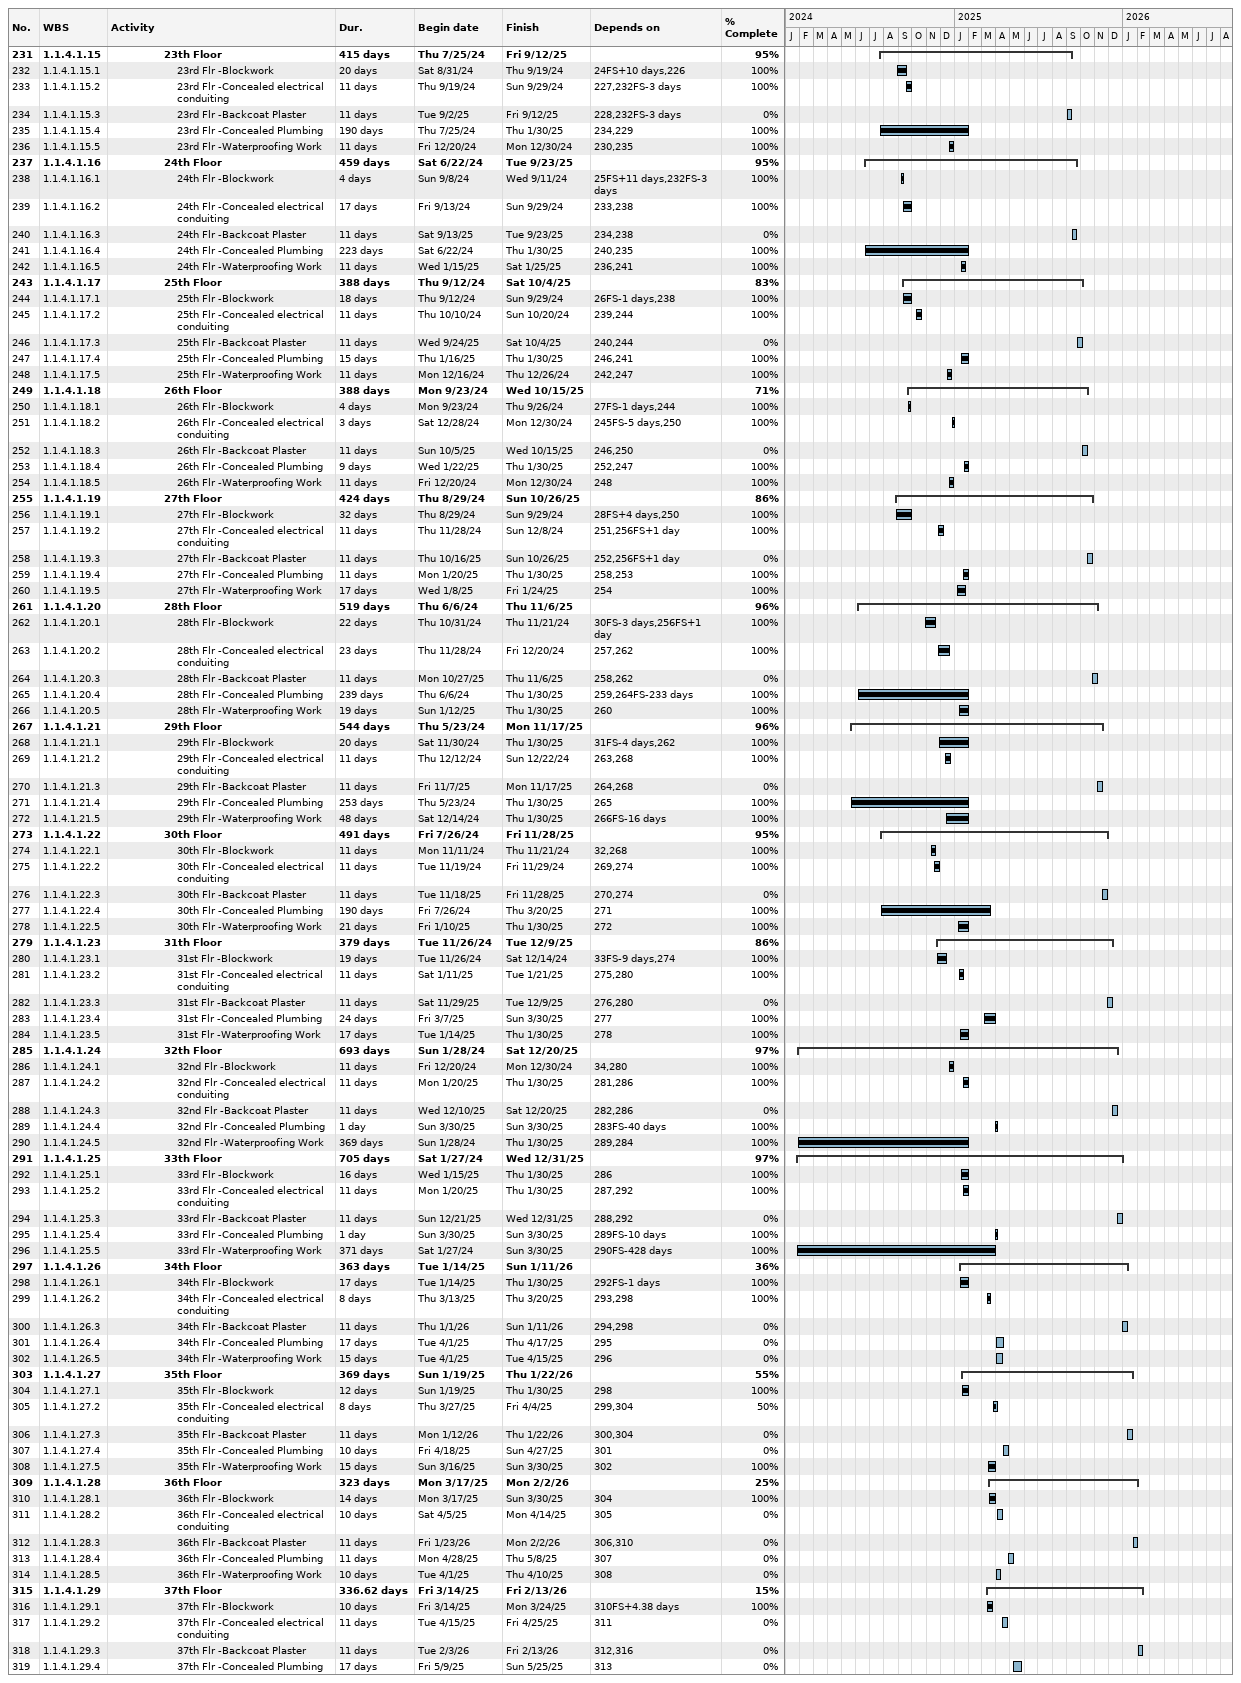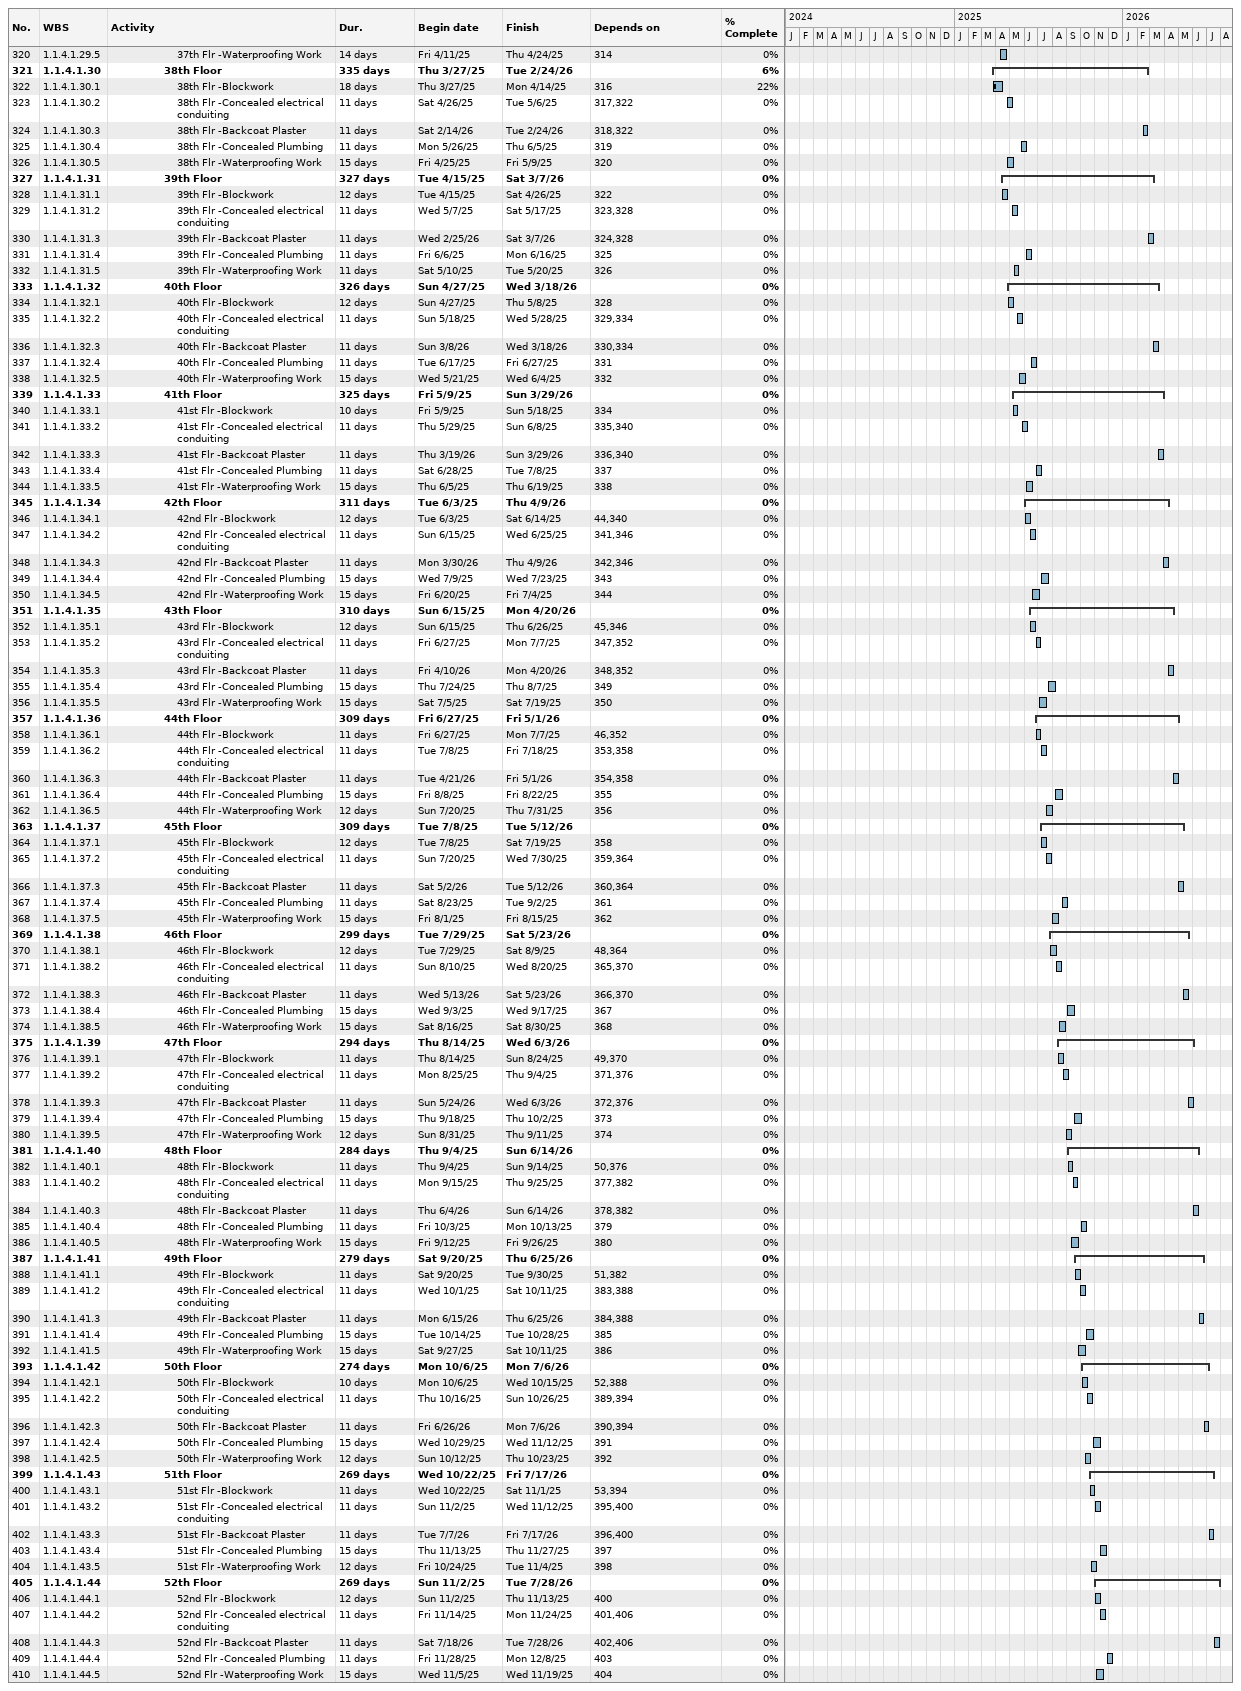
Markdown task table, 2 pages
| ID | WBS | Task | Duration | Start | Finish | Predecessors | % complete |
|---|---|---|---|---|---|---|---|
| 231 | 1.1.4.1.15 | **23th Floor** | 415d | 2024-07-25 | 2025-09-12 |  | 95 |
| 232 | 1.1.4.1.15.1 | 23rd Flr -Blockwork | 20d | 2024-08-31 | 2024-09-19 | 24FS+10d, 226 | 100 |
| 233 | 1.1.4.1.15.2 | 23rd Flr -Concealed electrical conduiting | 11d | 2024-09-19 | 2024-09-29 | 227, 232FS-3d | 100 |
| 234 | 1.1.4.1.15.3 | 23rd Flr -Backcoat Plaster | 11d | 2025-09-02 | 2025-09-12 | 228, 232FS-3d | 0 |
| 235 | 1.1.4.1.15.4 | 23rd Flr -Concealed Plumbing | 190d | 2024-07-25 | 2025-01-30 | 234, 229 | 100 |
| 236 | 1.1.4.1.15.5 | 23rd Flr -Waterproofing Work | 11d | 2024-12-20 | 2024-12-30 | 230, 235 | 100 |
| 237 | 1.1.4.1.16 | **24th Floor** | 459d | 2024-06-22 | 2025-09-23 |  | 95 |
| 238 | 1.1.4.1.16.1 | 24th Flr -Blockwork | 4d | 2024-09-08 | 2024-09-11 | 25FS+11d, 232FS-3d | 100 |
| 239 | 1.1.4.1.16.2 | 24th Flr -Concealed electrical conduiting | 17d | 2024-09-13 | 2024-09-29 | 233, 238 | 100 |
| 240 | 1.1.4.1.16.3 | 24th Flr -Backcoat Plaster | 11d | 2025-09-13 | 2025-09-23 | 234, 238 | 0 |
| 241 | 1.1.4.1.16.4 | 24th Flr -Concealed Plumbing | 223d | 2024-06-22 | 2025-01-30 | 240, 235 | 100 |
| 242 | 1.1.4.1.16.5 | 24th Flr -Waterproofing Work | 11d | 2025-01-15 | 2025-01-25 | 236, 241 | 100 |
| 243 | 1.1.4.1.17 | **25th Floor** | 388d | 2024-09-12 | 2025-10-04 |  | 83 |
| 244 | 1.1.4.1.17.1 | 25th Flr -Blockwork | 18d | 2024-09-12 | 2024-09-29 | 26FS-1d, 238 | 100 |
| 245 | 1.1.4.1.17.2 | 25th Flr -Concealed electrical conduiting | 11d | 2024-10-10 | 2024-10-20 | 239, 244 | 100 |
| 246 | 1.1.4.1.17.3 | 25th Flr -Backcoat Plaster | 11d | 2025-09-24 | 2025-10-04 | 240, 244 | 0 |
| 247 | 1.1.4.1.17.4 | 25th Flr -Concealed Plumbing | 15d | 2025-01-16 | 2025-01-30 | 246, 241 | 100 |
| 248 | 1.1.4.1.17.5 | 25th Flr -Waterproofing Work | 11d | 2024-12-16 | 2024-12-26 | 242, 247 | 100 |
| 249 | 1.1.4.1.18 | **26th Floor** | 388d | 2024-09-23 | 2025-10-15 |  | 71 |
| 250 | 1.1.4.1.18.1 | 26th Flr -Blockwork | 4d | 2024-09-23 | 2024-09-26 | 27FS-1d, 244 | 100 |
| 251 | 1.1.4.1.18.2 | 26th Flr -Concealed electrical conduiting | 3d | 2024-12-28 | 2024-12-30 | 245FS-5d, 250 | 100 |
| 252 | 1.1.4.1.18.3 | 26th Flr -Backcoat Plaster | 11d | 2025-10-05 | 2025-10-15 | 246, 250 | 0 |
| 253 | 1.1.4.1.18.4 | 26th Flr -Concealed Plumbing | 9d | 2025-01-22 | 2025-01-30 | 252, 247 | 100 |
| 254 | 1.1.4.1.18.5 | 26th Flr -Waterproofing Work | 11d | 2024-12-20 | 2024-12-30 | 248 | 100 |
| 255 | 1.1.4.1.19 | **27th Floor** | 424d | 2024-08-29 | 2025-10-26 |  | 86 |
| 256 | 1.1.4.1.19.1 | 27th Flr -Blockwork | 32d | 2024-08-29 | 2024-09-29 | 28FS+4d, 250 | 100 |
| 257 | 1.1.4.1.19.2 | 27th Flr -Concealed electrical conduiting | 11d | 2024-11-28 | 2024-12-08 | 251, 256FS+1d | 100 |
| 258 | 1.1.4.1.19.3 | 27th Flr -Backcoat Plaster | 11d | 2025-10-16 | 2025-10-26 | 252, 256FS+1d | 0 |
| 259 | 1.1.4.1.19.4 | 27th Flr -Concealed Plumbing | 11d | 2025-01-20 | 2025-01-30 | 258, 253 | 100 |
| 260 | 1.1.4.1.19.5 | 27th Flr -Waterproofing Work | 17d | 2025-01-08 | 2025-01-24 | 254 | 100 |
| 261 | 1.1.4.1.20 | **28th Floor** | 519d | 2024-06-06 | 2025-11-06 |  | 96 |
| 262 | 1.1.4.1.20.1 | 28th Flr -Blockwork | 22d | 2024-10-31 | 2024-11-21 | 30FS-3d, 256FS+1d | 100 |
| 263 | 1.1.4.1.20.2 | 28th Flr -Concealed electrical conduiting | 23d | 2024-11-28 | 2024-12-20 | 257, 262 | 100 |
| 264 | 1.1.4.1.20.3 | 28th Flr -Backcoat Plaster | 11d | 2025-10-27 | 2025-11-06 | 258, 262 | 0 |
| 265 | 1.1.4.1.20.4 | 28th Flr -Concealed Plumbing | 239d | 2024-06-06 | 2025-01-30 | 259, 264FS-233d | 100 |
| 266 | 1.1.4.1.20.5 | 28th Flr -Waterproofing Work | 19d | 2025-01-12 | 2025-01-30 | 260 | 100 |
| 267 | 1.1.4.1.21 | **29th Floor** | 544d | 2024-05-23 | 2025-11-17 |  | 96 |
| 268 | 1.1.4.1.21.1 | 29th Flr -Blockwork | 20d | 2024-11-30 | 2025-01-30 | 31FS-4d, 262 | 100 |
| 269 | 1.1.4.1.21.2 | 29th Flr -Concealed electrical conduiting | 11d | 2024-12-12 | 2024-12-22 | 263, 268 | 100 |
| 270 | 1.1.4.1.21.3 | 29th Flr -Backcoat Plaster | 11d | 2025-11-07 | 2025-11-17 | 264, 268 | 0 |
| 271 | 1.1.4.1.21.4 | 29th Flr -Concealed Plumbing | 253d | 2024-05-23 | 2025-01-30 | 265 | 100 |
| 272 | 1.1.4.1.21.5 | 29th Flr -Waterproofing Work | 48d | 2024-12-14 | 2025-01-30 | 266FS-16d | 100 |
| 273 | 1.1.4.1.22 | **30th Floor** | 491d | 2024-07-26 | 2025-11-28 |  | 95 |
| 274 | 1.1.4.1.22.1 | 30th Flr -Blockwork | 11d | 2024-11-11 | 2024-11-21 | 32, 268 | 100 |
| 275 | 1.1.4.1.22.2 | 30th Flr -Concealed electrical conduiting | 11d | 2024-11-19 | 2024-11-29 | 269, 274 | 100 |
| 276 | 1.1.4.1.22.3 | 30th Flr -Backcoat Plaster | 11d | 2025-11-18 | 2025-11-28 | 270, 274 | 0 |
| 277 | 1.1.4.1.22.4 | 30th Flr -Concealed Plumbing | 190d | 2024-07-26 | 2025-03-20 | 271 | 100 |
| 278 | 1.1.4.1.22.5 | 30th Flr -Waterproofing Work | 21d | 2025-01-10 | 2025-01-30 | 272 | 100 |
| 279 | 1.1.4.1.23 | **31th Floor** | 379d | 2024-11-26 | 2025-12-09 |  | 86 |
| 280 | 1.1.4.1.23.1 | 31st Flr -Blockwork | 19d | 2024-11-26 | 2024-12-14 | 33FS-9d, 274 | 100 |
| 281 | 1.1.4.1.23.2 | 31st Flr -Concealed electrical conduiting | 11d | 2025-01-11 | 2025-01-21 | 275, 280 | 100 |
| 282 | 1.1.4.1.23.3 | 31st Flr -Backcoat Plaster | 11d | 2025-11-29 | 2025-12-09 | 276, 280 | 0 |
| 283 | 1.1.4.1.23.4 | 31st Flr -Concealed Plumbing | 24d | 2025-03-07 | 2025-03-30 | 277 | 100 |
| 284 | 1.1.4.1.23.5 | 31st Flr -Waterproofing Work | 17d | 2025-01-14 | 2025-01-30 | 278 | 100 |
| 285 | 1.1.4.1.24 | **32th Floor** | 693d | 2024-01-28 | 2025-12-20 |  | 97 |
| 286 | 1.1.4.1.24.1 | 32nd Flr -Blockwork | 11d | 2024-12-20 | 2024-12-30 | 34, 280 | 100 |
| 287 | 1.1.4.1.24.2 | 32nd Flr -Concealed electrical conduiting | 11d | 2025-01-20 | 2025-01-30 | 281, 286 | 100 |
| 288 | 1.1.4.1.24.3 | 32nd Flr -Backcoat Plaster | 11d | 2025-12-10 | 2025-12-20 | 282, 286 | 0 |
| 289 | 1.1.4.1.24.4 | 32nd Flr -Concealed Plumbing | 1d | 2025-03-30 | 2025-03-30 | 283FS-40d | 100 |
| 290 | 1.1.4.1.24.5 | 32nd Flr -Waterproofing Work | 369d | 2024-01-28 | 2025-01-30 | 289, 284 | 100 |
| 291 | 1.1.4.1.25 | **33th Floor** | 705d | 2024-01-27 | 2025-12-31 |  | 97 |
| 292 | 1.1.4.1.25.1 | 33rd Flr -Blockwork | 16d | 2025-01-15 | 2025-01-30 | 286 | 100 |
| 293 | 1.1.4.1.25.2 | 33rd Flr -Concealed electrical conduiting | 11d | 2025-01-20 | 2025-01-30 | 287, 292 | 100 |
| 294 | 1.1.4.1.25.3 | 33rd Flr -Backcoat Plaster | 11d | 2025-12-21 | 2025-12-31 | 288, 292 | 0 |
| 295 | 1.1.4.1.25.4 | 33rd Flr -Concealed Plumbing | 1d | 2025-03-30 | 2025-03-30 | 289FS-10d | 100 |
| 296 | 1.1.4.1.25.5 | 33rd Flr -Waterproofing Work | 371d | 2024-01-27 | 2025-03-30 | 290FS-428d | 100 |
| 297 | 1.1.4.1.26 | **34th Floor** | 363d | 2025-01-14 | 2026-01-11 |  | 36 |
| 298 | 1.1.4.1.26.1 | 34th Flr -Blockwork | 17d | 2025-01-14 | 2025-01-30 | 292FS-1d | 100 |
| 299 | 1.1.4.1.26.2 | 34th Flr -Concealed electrical conduiting | 8d | 2025-03-13 | 2025-03-20 | 293, 298 | 100 |
| 300 | 1.1.4.1.26.3 | 34th Flr -Backcoat Plaster | 11d | 2026-01-01 | 2026-01-11 | 294, 298 | 0 |
| 301 | 1.1.4.1.26.4 | 34th Flr -Concealed Plumbing | 17d | 2025-04-01 | 2025-04-17 | 295 | 0 |
| 302 | 1.1.4.1.26.5 | 34th Flr -Waterproofing Work | 15d | 2025-04-01 | 2025-04-15 | 296 | 0 |
| 303 | 1.1.4.1.27 | **35th Floor** | 369d | 2025-01-19 | 2026-01-22 |  | 55 |
| 304 | 1.1.4.1.27.1 | 35th Flr -Blockwork | 12d | 2025-01-19 | 2025-01-30 | 298 | 100 |
| 305 | 1.1.4.1.27.2 | 35th Flr -Concealed electrical conduiting | 8d | 2025-03-27 | 2025-04-04 | 299, 304 | 50 |
| 306 | 1.1.4.1.27.3 | 35th Flr -Backcoat Plaster | 11d | 2026-01-12 | 2026-01-22 | 300, 304 | 0 |
| 307 | 1.1.4.1.27.4 | 35th Flr -Concealed Plumbing | 10d | 2025-04-18 | 2025-04-27 | 301 | 0 |
| 308 | 1.1.4.1.27.5 | 35th Flr -Waterproofing Work | 15d | 2025-03-16 | 2025-03-30 | 302 | 100 |
| 309 | 1.1.4.1.28 | **36th Floor** | 323d | 2025-03-17 | 2026-02-02 |  | 25 |
| 310 | 1.1.4.1.28.1 | 36th Flr -Blockwork | 14d | 2025-03-17 | 2025-03-30 | 304 | 100 |
| 311 | 1.1.4.1.28.2 | 36th Flr -Concealed electrical conduiting | 10d | 2025-04-05 | 2025-04-14 | 305 | 0 |
| 312 | 1.1.4.1.28.3 | 36th Flr -Backcoat Plaster | 11d | 2026-01-23 | 2026-02-02 | 306, 310 | 0 |
| 313 | 1.1.4.1.28.4 | 36th Flr -Concealed Plumbing | 11d | 2025-04-28 | 2025-05-08 | 307 | 0 |
| 314 | 1.1.4.1.28.5 | 36th Flr -Waterproofing Work | 10d | 2025-04-01 | 2025-04-10 | 308 | 0 |
| 315 | 1.1.4.1.29 | **37th Floor** | 336.62d | 2025-03-14 | 2026-02-13 |  | 15 |
| 316 | 1.1.4.1.29.1 | 37th Flr -Blockwork | 10d | 2025-03-14 | 2025-03-24 | 310FS+4.38d | 100 |
| 317 | 1.1.4.1.29.2 | 37th Flr -Concealed electrical conduiting | 11d | 2025-04-15 | 2025-04-25 | 311 | 0 |
| 318 | 1.1.4.1.29.3 | 37th Flr -Backcoat Plaster | 11d | 2026-02-03 | 2026-02-13 | 312, 316 | 0 |
| 319 | 1.1.4.1.29.4 | 37th Flr -Concealed Plumbing | 17d | 2025-05-09 | 2025-05-25 | 313 | 0 |
| 320 | 1.1.4.1.29.5 | 37th Flr -Waterproofing Work | 14d | 2025-04-11 | 2025-04-24 | 314 | 0 |
| 321 | 1.1.4.1.30 | **38th Floor** | 335d | 2025-03-27 | 2026-02-24 |  | 6 |
| 322 | 1.1.4.1.30.1 | 38th Flr -Blockwork | 18d | 2025-03-27 | 2025-04-14 | 316 | 22 |
| 323 | 1.1.4.1.30.2 | 38th Flr -Concealed electrical conduiting | 11d | 2025-04-26 | 2025-05-06 | 317, 322 | 0 |
| 324 | 1.1.4.1.30.3 | 38th Flr -Backcoat Plaster | 11d | 2026-02-14 | 2026-02-24 | 318, 322 | 0 |
| 325 | 1.1.4.1.30.4 | 38th Flr -Concealed Plumbing | 11d | 2025-05-26 | 2025-06-05 | 319 | 0 |
| 326 | 1.1.4.1.30.5 | 38th Flr -Waterproofing Work | 15d | 2025-04-25 | 2025-05-09 | 320 | 0 |
| 327 | 1.1.4.1.31 | **39th Floor** | 327d | 2025-04-15 | 2026-03-07 |  | 0 |
| 328 | 1.1.4.1.31.1 | 39th Flr -Blockwork | 12d | 2025-04-15 | 2025-04-26 | 322 | 0 |
| 329 | 1.1.4.1.31.2 | 39th Flr -Concealed electrical conduiting | 11d | 2025-05-07 | 2025-05-17 | 323, 328 | 0 |
| 330 | 1.1.4.1.31.3 | 39th Flr -Backcoat Plaster | 11d | 2026-02-25 | 2026-03-07 | 324, 328 | 0 |
| 331 | 1.1.4.1.31.4 | 39th Flr -Concealed Plumbing | 11d | 2025-06-06 | 2025-06-16 | 325 | 0 |
| 332 | 1.1.4.1.31.5 | 39th Flr -Waterproofing Work | 11d | 2025-05-10 | 2025-05-20 | 326 | 0 |
| 333 | 1.1.4.1.32 | **40th Floor** | 326d | 2025-04-27 | 2026-03-18 |  | 0 |
| 334 | 1.1.4.1.32.1 | 40th Flr -Blockwork | 12d | 2025-04-27 | 2025-05-08 | 328 | 0 |
| 335 | 1.1.4.1.32.2 | 40th Flr -Concealed electrical conduiting | 11d | 2025-05-18 | 2025-05-28 | 329, 334 | 0 |
| 336 | 1.1.4.1.32.3 | 40th Flr -Backcoat Plaster | 11d | 2026-03-08 | 2026-03-18 | 330, 334 | 0 |
| 337 | 1.1.4.1.32.4 | 40th Flr -Concealed Plumbing | 11d | 2025-06-17 | 2025-06-27 | 331 | 0 |
| 338 | 1.1.4.1.32.5 | 40th Flr -Waterproofing Work | 15d | 2025-05-21 | 2025-06-04 | 332 | 0 |
| 339 | 1.1.4.1.33 | **41th Floor** | 325d | 2025-05-09 | 2026-03-29 |  | 0 |
| 340 | 1.1.4.1.33.1 | 41st Flr -Blockwork | 10d | 2025-05-09 | 2025-05-18 | 334 | 0 |
| 341 | 1.1.4.1.33.2 | 41st Flr -Concealed electrical conduiting | 11d | 2025-05-29 | 2025-06-08 | 335, 340 | 0 |
| 342 | 1.1.4.1.33.3 | 41st Flr -Backcoat Plaster | 11d | 2026-03-19 | 2026-03-29 | 336, 340 | 0 |
| 343 | 1.1.4.1.33.4 | 41st Flr -Concealed Plumbing | 11d | 2025-06-28 | 2025-07-08 | 337 | 0 |
| 344 | 1.1.4.1.33.5 | 41st Flr -Waterproofing Work | 15d | 2025-06-05 | 2025-06-19 | 338 | 0 |
| 345 | 1.1.4.1.34 | **42th Floor** | 311d | 2025-06-03 | 2026-04-09 |  | 0 |
| 346 | 1.1.4.1.34.1 | 42nd Flr -Blockwork | 12d | 2025-06-03 | 2025-06-14 | 44, 340 | 0 |
| 347 | 1.1.4.1.34.2 | 42nd Flr -Concealed electrical conduiting | 11d | 2025-06-15 | 2025-06-25 | 341, 346 | 0 |
| 348 | 1.1.4.1.34.3 | 42nd Flr -Backcoat Plaster | 11d | 2026-03-30 | 2026-04-09 | 342, 346 | 0 |
| 349 | 1.1.4.1.34.4 | 42nd Flr -Concealed Plumbing | 15d | 2025-07-09 | 2025-07-23 | 343 | 0 |
| 350 | 1.1.4.1.34.5 | 42nd Flr -Waterproofing Work | 15d | 2025-06-20 | 2025-07-04 | 344 | 0 |
| 351 | 1.1.4.1.35 | **43th Floor** | 310d | 2025-06-15 | 2026-04-20 |  | 0 |
| 352 | 1.1.4.1.35.1 | 43rd Flr -Blockwork | 12d | 2025-06-15 | 2025-06-26 | 45, 346 | 0 |
| 353 | 1.1.4.1.35.2 | 43rd Flr -Concealed electrical conduiting | 11d | 2025-06-27 | 2025-07-07 | 347, 352 | 0 |
| 354 | 1.1.4.1.35.3 | 43rd Flr -Backcoat Plaster | 11d | 2026-04-10 | 2026-04-20 | 348, 352 | 0 |
| 355 | 1.1.4.1.35.4 | 43rd Flr -Concealed Plumbing | 15d | 2025-07-24 | 2025-08-07 | 349 | 0 |
| 356 | 1.1.4.1.35.5 | 43rd Flr -Waterproofing Work | 15d | 2025-07-05 | 2025-07-19 | 350 | 0 |
| 357 | 1.1.4.1.36 | **44th Floor** | 309d | 2025-06-27 | 2026-05-01 |  | 0 |
| 358 | 1.1.4.1.36.1 | 44th Flr -Blockwork | 11d | 2025-06-27 | 2025-07-07 | 46, 352 | 0 |
| 359 | 1.1.4.1.36.2 | 44th Flr -Concealed electrical conduiting | 11d | 2025-07-08 | 2025-07-18 | 353, 358 | 0 |
| 360 | 1.1.4.1.36.3 | 44th Flr -Backcoat Plaster | 11d | 2026-04-21 | 2026-05-01 | 354, 358 | 0 |
| 361 | 1.1.4.1.36.4 | 44th Flr -Concealed Plumbing | 15d | 2025-08-08 | 2025-08-22 | 355 | 0 |
| 362 | 1.1.4.1.36.5 | 44th Flr -Waterproofing Work | 12d | 2025-07-20 | 2025-07-31 | 356 | 0 |
| 363 | 1.1.4.1.37 | **45th Floor** | 309d | 2025-07-08 | 2026-05-12 |  | 0 |
| 364 | 1.1.4.1.37.1 | 45th Flr -Blockwork | 12d | 2025-07-08 | 2025-07-19 | 358 | 0 |
| 365 | 1.1.4.1.37.2 | 45th Flr -Concealed electrical conduiting | 11d | 2025-07-20 | 2025-07-30 | 359, 364 | 0 |
| 366 | 1.1.4.1.37.3 | 45th Flr -Backcoat Plaster | 11d | 2026-05-02 | 2026-05-12 | 360, 364 | 0 |
| 367 | 1.1.4.1.37.4 | 45th Flr -Concealed Plumbing | 11d | 2025-08-23 | 2025-09-02 | 361 | 0 |
| 368 | 1.1.4.1.37.5 | 45th Flr -Waterproofing Work | 15d | 2025-08-01 | 2025-08-15 | 362 | 0 |
| 369 | 1.1.4.1.38 | **46th Floor** | 299d | 2025-07-29 | 2026-05-23 |  | 0 |
| 370 | 1.1.4.1.38.1 | 46th Flr -Blockwork | 12d | 2025-07-29 | 2025-08-09 | 48, 364 | 0 |
| 371 | 1.1.4.1.38.2 | 46th Flr -Concealed electrical conduiting | 11d | 2025-08-10 | 2025-08-20 | 365, 370 | 0 |
| 372 | 1.1.4.1.38.3 | 46th Flr -Backcoat Plaster | 11d | 2026-05-13 | 2026-05-23 | 366, 370 | 0 |
| 373 | 1.1.4.1.38.4 | 46th Flr -Concealed Plumbing | 15d | 2025-09-03 | 2025-09-17 | 367 | 0 |
| 374 | 1.1.4.1.38.5 | 46th Flr -Waterproofing Work | 15d | 2025-08-16 | 2025-08-30 | 368 | 0 |
| 375 | 1.1.4.1.39 | **47th Floor** | 294d | 2025-08-14 | 2026-06-03 |  | 0 |
| 376 | 1.1.4.1.39.1 | 47th Flr -Blockwork | 11d | 2025-08-14 | 2025-08-24 | 49, 370 | 0 |
| 377 | 1.1.4.1.39.2 | 47th Flr -Concealed electrical conduiting | 11d | 2025-08-25 | 2025-09-04 | 371, 376 | 0 |
| 378 | 1.1.4.1.39.3 | 47th Flr -Backcoat Plaster | 11d | 2026-05-24 | 2026-06-03 | 372, 376 | 0 |
| 379 | 1.1.4.1.39.4 | 47th Flr -Concealed Plumbing | 15d | 2025-09-18 | 2025-10-02 | 373 | 0 |
| 380 | 1.1.4.1.39.5 | 47th Flr -Waterproofing Work | 12d | 2025-08-31 | 2025-09-11 | 374 | 0 |
| 381 | 1.1.4.1.40 | **48th Floor** | 284d | 2025-09-04 | 2026-06-14 |  | 0 |
| 382 | 1.1.4.1.40.1 | 48th Flr -Blockwork | 11d | 2025-09-04 | 2025-09-14 | 50, 376 | 0 |
| 383 | 1.1.4.1.40.2 | 48th Flr -Concealed electrical conduiting | 11d | 2025-09-15 | 2025-09-25 | 377, 382 | 0 |
| 384 | 1.1.4.1.40.3 | 48th Flr -Backcoat Plaster | 11d | 2026-06-04 | 2026-06-14 | 378, 382 | 0 |
| 385 | 1.1.4.1.40.4 | 48th Flr -Concealed Plumbing | 11d | 2025-10-03 | 2025-10-13 | 379 | 0 |
| 386 | 1.1.4.1.40.5 | 48th Flr -Waterproofing Work | 15d | 2025-09-12 | 2025-09-26 | 380 | 0 |
| 387 | 1.1.4.1.41 | **49th Floor** | 279d | 2025-09-20 | 2026-06-25 |  | 0 |
| 388 | 1.1.4.1.41.1 | 49th Flr -Blockwork | 11d | 2025-09-20 | 2025-09-30 | 51, 382 | 0 |
| 389 | 1.1.4.1.41.2 | 49th Flr -Concealed electrical conduiting | 11d | 2025-10-01 | 2025-10-11 | 383, 388 | 0 |
| 390 | 1.1.4.1.41.3 | 49th Flr -Backcoat Plaster | 11d | 2026-06-15 | 2026-06-25 | 384, 388 | 0 |
| 391 | 1.1.4.1.41.4 | 49th Flr -Concealed Plumbing | 15d | 2025-10-14 | 2025-10-28 | 385 | 0 |
| 392 | 1.1.4.1.41.5 | 49th Flr -Waterproofing Work | 15d | 2025-09-27 | 2025-10-11 | 386 | 0 |
| 393 | 1.1.4.1.42 | **50th Floor** | 274d | 2025-10-06 | 2026-07-06 |  | 0 |
| 394 | 1.1.4.1.42.1 | 50th Flr -Blockwork | 10d | 2025-10-06 | 2025-10-15 | 52, 388 | 0 |
| 395 | 1.1.4.1.42.2 | 50th Flr -Concealed electrical conduiting | 11d | 2025-10-16 | 2025-10-26 | 389, 394 | 0 |
| 396 | 1.1.4.1.42.3 | 50th Flr -Backcoat Plaster | 11d | 2026-06-26 | 2026-07-06 | 390, 394 | 0 |
| 397 | 1.1.4.1.42.4 | 50th Flr -Concealed Plumbing | 15d | 2025-10-29 | 2025-11-12 | 391 | 0 |
| 398 | 1.1.4.1.42.5 | 50th Flr -Waterproofing Work | 12d | 2025-10-12 | 2025-10-23 | 392 | 0 |
| 399 | 1.1.4.1.43 | **51th Floor** | 269d | 2025-10-22 | 2026-07-17 |  | 0 |
| 400 | 1.1.4.1.43.1 | 51st Flr -Blockwork | 11d | 2025-10-22 | 2025-11-01 | 53, 394 | 0 |
| 401 | 1.1.4.1.43.2 | 51st Flr -Concealed electrical conduiting | 11d | 2025-11-02 | 2025-11-12 | 395, 400 | 0 |
| 402 | 1.1.4.1.43.3 | 51st Flr -Backcoat Plaster | 11d | 2026-07-07 | 2026-07-17 | 396, 400 | 0 |
| 403 | 1.1.4.1.43.4 | 51st Flr -Concealed Plumbing | 15d | 2025-11-13 | 2025-11-27 | 397 | 0 |
| 404 | 1.1.4.1.43.5 | 51st Flr -Waterproofing Work | 12d | 2025-10-24 | 2025-11-04 | 398 | 0 |
| 405 | 1.1.4.1.44 | **52th Floor** | 269d | 2025-11-02 | 2026-07-28 |  | 0 |
| 406 | 1.1.4.1.44.1 | 52nd Flr -Blockwork | 12d | 2025-11-02 | 2025-11-13 | 400 | 0 |
| 407 | 1.1.4.1.44.2 | 52nd Flr -Concealed electrical conduiting | 11d | 2025-11-14 | 2025-11-24 | 401, 406 | 0 |
| 408 | 1.1.4.1.44.3 | 52nd Flr -Backcoat Plaster | 11d | 2026-07-18 | 2026-07-28 | 402, 406 | 0 |
| 409 | 1.1.4.1.44.4 | 52nd Flr -Concealed Plumbing | 11d | 2025-11-28 | 2025-12-08 | 403 | 0 |
| 410 | 1.1.4.1.44.5 | 52nd Flr -Waterproofing Work | 15d | 2025-11-05 | 2025-11-19 | 404 | 0 |
